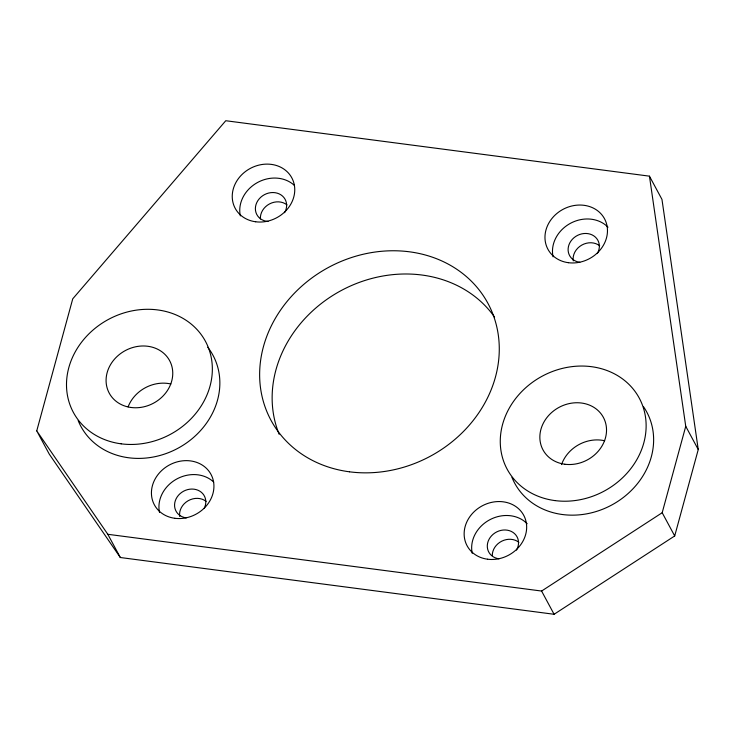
<?xml version="1.0" encoding="UTF-8"?>
<svg xmlns="http://www.w3.org/2000/svg" width="735" height="735" viewBox="0 0 735 735"><rect width="100%" height="100%" fill="white"/><g stroke="black" fill="none" stroke-linecap="round" stroke-linejoin="round"><path stroke-width="1.1" d="M36.75 430.885L72.747 298.823L225.764 120.724L649.446 176.161L661.959 199.387L698.25 449.544L674.702 535.953L554.098 614.276L120.329 557.516L49.254 454.111L36.75 430.885L107.815 534.29L120.329 557.516M107.815 534.29L541.594 591.05L662.189 512.718L685.746 426.318L649.446 176.161M685.746 426.318L698.25 449.544M662.189 512.718L674.702 535.953M541.594 591.05L554.098 614.276M179.717 516.494A16.069 13.993 -28.3 0 1 188.151 500.737A16.069 13.993 -28.3 0 1 206.14 501.399M268.036 221.465A16.069 13.993 -28.3 0 1 256.074 204.367A16.069 13.993 -28.3 0 1 277.224 193.158A16.069 13.993 -28.3 0 1 284.583 212.7M579.814 262.285A16.069 13.993 -28.3 0 1 568.991 244.718A16.069 13.993 -28.3 0 1 590.205 234.153A16.069 13.993 -28.3 0 1 597.334 253.566M499.001 558.802A16.069 13.993 -28.3 0 1 488.178 541.236A16.069 13.993 -28.3 0 1 509.383 530.67A16.069 13.993 -28.3 0 1 516.512 550.083M186.277 517.89A16.069 13.993 -28.3 0 1 175.343 500.627A16.069 13.993 -28.3 0 1 196.043 489.574A16.069 13.993 -28.3 0 1 204.266 508.28M279.144 434.275A123.223 107.255 -28.3 0 1 340.562 290.895A123.223 107.255 -28.3 0 1 494.554 317.07M492.285 555.55A16.069 13.993 -28.3 0 1 501.803 541.162A16.069 13.993 -28.3 0 1 518.864 542.311M573.254 260.888A16.069 13.993 -28.3 0 1 581.697 245.141A16.069 13.993 -28.3 0 1 599.687 245.793M260.42 219.002A16.069 13.993 -28.3 0 1 269.488 203.935A16.069 13.993 -28.3 0 1 286.999 204.909M240.345 215.906A32.147 27.976 -28.3 0 1 257.186 182.693A32.147 27.976 -28.3 0 1 294.514 185.532M553.069 256.827A32.147 27.976 -28.3 0 1 570.433 223.321A32.147 27.976 -28.3 0 1 607.992 227.198M472.247 553.345A32.147 27.976 -28.3 0 1 489.62 519.838A32.147 27.976 -28.3 0 1 527.17 523.724M159.532 512.433A32.147 27.976 -28.3 0 1 176.363 479.211A32.147 27.976 -28.3 0 1 213.692 482.059M561.54 464.594A34.288 29.841 -28.3 0 1 604.666 440.752M128.12 406.841A34.288 29.841 -28.3 0 1 170.887 383.992M643.538 406.758A75.007 65.286 -28.3 0 1 611.52 505.12A75.007 65.286 -28.3 0 1 511.946 477.337M207.748 347.251A75.007 65.286 -28.3 0 1 179.459 447.422A75.007 65.286 -28.3 0 1 78.167 420.576M349.474 471.806A123.223 107.255 -28.3 0 0 494.912 319.945A123.223 107.255 -28.3 0 0 293.972 293.66A123.223 107.255 -28.3 0 0 349.474 471.806M174.866 518.294A32.147 27.976 -28.3 0 0 212.801 478.687A32.147 27.976 -28.3 0 0 160.386 471.824A32.147 27.976 -28.3 0 0 174.866 518.294M255.679 221.777A32.147 27.976 -28.3 0 0 293.623 182.161A32.147 27.976 -28.3 0 0 241.199 175.307A32.147 27.976 -28.3 0 0 255.679 221.777M568.403 262.698A32.147 27.976 -28.3 0 0 606.338 223.082A32.147 27.976 -28.3 0 0 553.924 216.228A32.147 27.976 -28.3 0 0 568.403 262.698M487.581 559.216A32.147 27.976 -28.3 0 0 525.525 519.599A32.147 27.976 -28.3 0 0 473.101 512.745A32.147 27.976 -28.3 0 0 487.581 559.216M554.943 500.59A75.007 65.286 -28.3 0 0 643.474 408.155A75.007 65.286 -28.3 0 0 521.161 392.159A75.007 65.286 -28.3 0 0 554.943 500.59M564.847 464.244A34.288 29.841 -28.3 0 0 605.318 421.991A34.288 29.841 -28.3 0 0 549.413 414.669A34.288 29.841 -28.3 0 0 564.847 464.244M121.165 443.83A75.007 65.286 -28.3 0 0 209.696 351.404A75.007 65.286 -28.3 0 0 87.391 335.399A75.007 65.286 -28.3 0 0 121.165 443.83M131.078 407.484A34.288 29.841 -28.3 0 0 171.549 365.231A34.288 29.841 -28.3 0 0 115.634 357.917A34.288 29.841 -28.3 0 0 131.078 407.484"/></g></svg>
